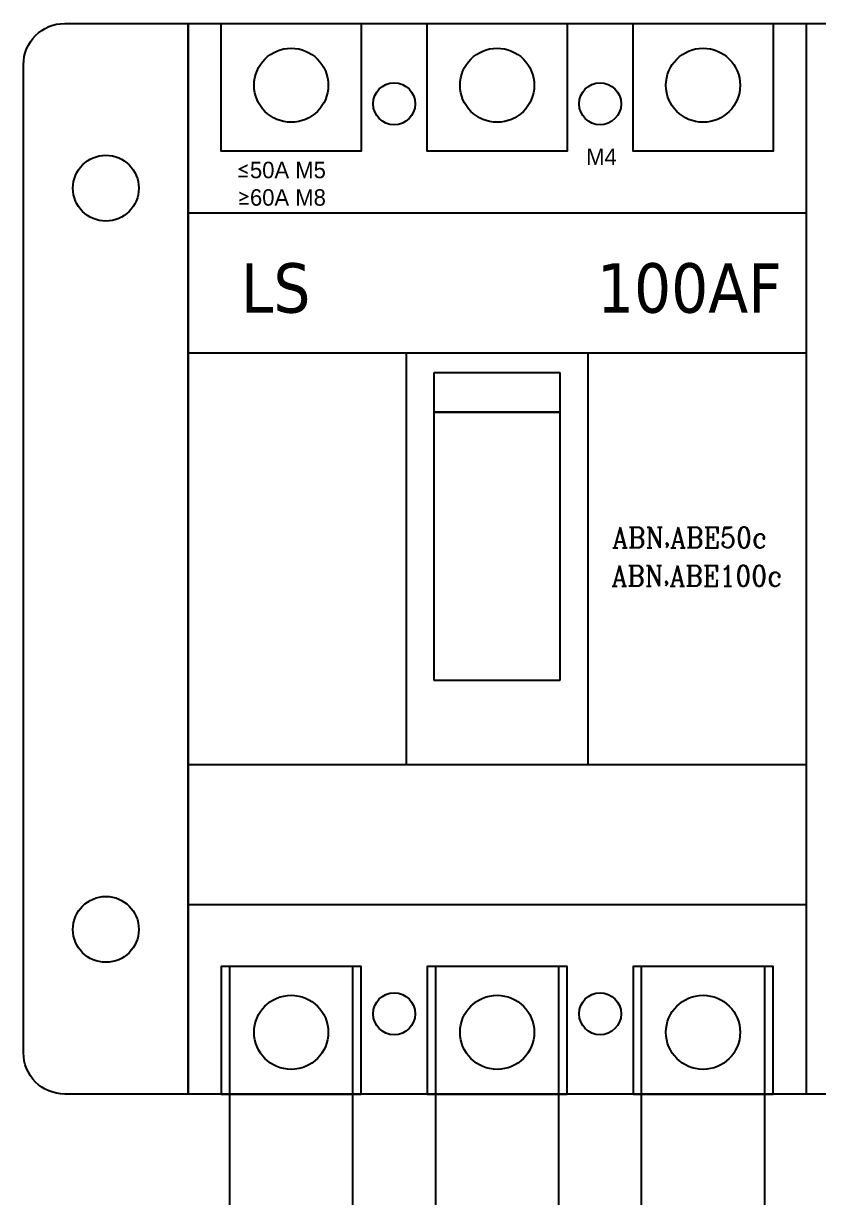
# Model space of a CAD drawing. Header units: millimetres. Extents: x 123558 to 149079, y -1073 to 14418.
# Drawn here: x 131353.6 to 131450.1, y 867.3 to 1009.8 of the extents above; entities that cross this region are included whole.
import ezdxf

# ---------------------------------------------------------------- set-up
doc = ezdxf.new("R2010")
doc.units = ezdxf.units.MM
doc.header["$LTSCALE"] = 3
doc.layers.add('@.VISIBLE', color=7, linetype='Continuous')
doc.layers.add('TEXT', color=7, linetype='Continuous')
doc.styles.add('hw_Standard', font='complex.shx', dxfattribs={"width": 0.9})
doc.styles.add('STYLE1', font='', dxfattribs={"height": 20})
doc.styles.add('Tahoma (Input Text)', font='tahoma.ttf')
doc.styles.get('STYLE1').set_extended_font_data('.VnTeknicalH')

# ---------------------------------------------------------------- blocks, each defined once
blk = doc.blocks.new('*U36')
for p, q in [((1104.45, -3300.06), (1104.45, -3295.25)), ((1104.45, -3295.25), (1119.7, -3295.25)), ((1104.45, -3295.25), (1119.7, -3295.25)), ((1104.45, -3332.63), (1104.45, -3295.25)), ((1119.7, -3295.25), (1119.7, -3300.06)), ((1119.7, -3295.25), (1119.7, -3332.63)), ((1119.7, -3300.06), (1104.45, -3300.06)), ((1119.7, -3332.63), (1104.45, -3332.63))]:
    blk.add_line(p, q)
for points in [[(1074.58, -3252.87), (1149.58, -3252.87), (1149.58, -3382.87), (1074.58, -3382.87)], [(1074.58, -3275.87), (1149.58, -3275.87), (1149.58, -3359.87), (1074.58, -3359.87)]]:
    blk.add_lwpolyline(points, close=True)
at = {"color": 3}
blk.add_lwpolyline([(1074.58, -3292.87), (1149.58, -3292.87), (1149.58, -3342.87), (1074.58, -3342.87)], close=True, dxfattribs=at)
for centre in [(1099.58, -3262.62), (1124.58, -3262.62), (1099.58, -3373.12), (1124.58, -3373.12)]:
    blk.add_circle(centre, 2.55, dxfattribs=at)
at = {"layer": 'TEXT'}
for p, q in [((1101.08, -3342.87), (1101.08, -3292.87)), ((1123.08, -3292.87), (1123.08, -3342.87)), ((1104.45, -3295.25), (1119.7, -3295.25)), ((1104.45, -3332.63), (1104.45, -3295.25)), ((1119.7, -3295.25), (1119.7, -3332.63)), ((1104.45, -3300.06), (1119.7, -3300.06)), ((1119.7, -3332.63), (1104.45, -3332.63))]:
    blk.add_line(p, q, dxfattribs=at)
at = {"layer": 'TEXT', "color": 1}
for points in [[(1078.58, -3252.87), (1095.58, -3252.87), (1095.58, -3268.37), (1078.58, -3268.37)], [(1103.58, -3252.87), (1120.58, -3252.87), (1120.58, -3268.37), (1103.58, -3268.37)], [(1128.58, -3252.87), (1145.58, -3252.87), (1145.58, -3268.37), (1128.58, -3268.37)], [(1078.58, -3382.87), (1095.58, -3382.87), (1095.58, -3367.37), (1078.58, -3367.37)], [(1103.58, -3382.87), (1120.58, -3382.87), (1120.58, -3367.37), (1103.58, -3367.37)], [(1128.58, -3382.87), (1145.58, -3382.87), (1145.58, -3367.37), (1128.58, -3367.37)]]:
    blk.add_lwpolyline(points, close=True, dxfattribs=at)
for centre in [(1087.08, -3260.37), (1112.08, -3260.37), (1137.08, -3260.37), (1087.08, -3375.37), (1112.08, -3375.37), (1137.08, -3375.37)]:
    blk.add_circle(centre, 4.5, dxfattribs=at)
at = {"color": 251, "style": 'hw_Standard', "width": 0.9}
for s, p in [('ABN,ABE50c', (1126.04, -3316.54)), ('ABN,ABE100c', (1125.96, -3321.2))]:
    blk.add_text(s, height=2.5, dxfattribs=at).set_placement(p)
at = {"color": 251, "insert": (1122.89, -3268.06), "char_height": 2, "attachment_point": 1, "style": 'STYLE1'}
blk.add_mtext_dynamic_manual_height_columns('M4', width=27.7918, gutter_width=7.5, heights=[0], dxfattribs=at)
at = {"color": 7, "insert": (1080.52, -3269.66), "char_height": 2, "attachment_point": 1, "style": 'STYLE1'}
blk.add_mtext_dynamic_manual_height_columns('{\\fCandara|b0|i0|c0|p34;\\C256;≤}50A M5\\P{\\fCandara|b0|i0|c0|p34;\\C256;≥}60A M8', width=27.7918, gutter_width=7.5, heights=[0], dxfattribs=at)
at = {"layer": 'TEXT', "char_height": 6, "attachment_point": 1, "style": 'Tahoma (Input Text)'}
for s, insert in [('LS', (1080.98, -3281.98)), ('100AF', (1124.2, -3281.98))]:
    blk.add_mtext_dynamic_manual_height_columns(s, width=11.0147, gutter_width=1, heights=[0], dxfattribs=dict(at, insert=insert))
blk = doc.blocks.new('*U114')
at = {"layer": '@.VISIBLE'}
for p, q in [((0, 130), (0, 0)), ((75, 130), (75, 0))]:
    blk.add_line(p, q, dxfattribs=at)
blk.add_lwpolyline([(95, 125), (95, 5, -0.414214), (90, 0), (-15, 0, -0.414214), (-20, 5), (-20, 125, -0.414214), (-15, 130), (90, 130, -0.414214)], format="xyb", close=True, dxfattribs=at)
at = {"layer": '@.VISIBLE', "color": 2}
for centre in [(-10, 110), (85, 110), (-10, 20), (85, 20)]:
    blk.add_circle(centre, 4, dxfattribs=at)

msp = doc.modelspace()

# ---------------------------------------------------------------- linework, layer by layer
at = {"layer": '@.VISIBLE', "color": 1}
msp.add_lwpolyline([(131393.57, 624.85), (131393.57, 895.33), (131378.57, 895.33), (131378.57, 624.85)], close=True, dxfattribs=at)
at = {"layer": '@.VISIBLE', "color": 2}
msp.add_lwpolyline([(131418.57, 624.85), (131418.57, 895.33), (131403.57, 895.33), (131403.57, 624.85)], close=True, dxfattribs=at)
at = {"layer": '@.VISIBLE', "color": 4}
msp.add_lwpolyline([(131443.57, 624.85), (131443.57, 895.33), (131428.57, 895.33), (131428.57, 624.85)], close=True, dxfattribs=at)
at = {"layer": '@.VISIBLE', "color": 1}
msp.add_circle((131386.07, 887.33), 4.5, dxfattribs=at)
at = {"layer": '@.VISIBLE', "color": 2}
msp.add_circle((131411.07, 887.33), 4.5, dxfattribs=at)
at = {"layer": '@.VISIBLE', "color": 4}
msp.add_circle((131436.07, 887.33), 4.5, dxfattribs=at)

# ---------------------------------------------------------------- block references
at = {"layer": '@.VISIBLE'}
msp.add_blockref('*U114', (131373.57, 879.83), dxfattribs=at)
at = {"layer": '@.VISIBLE', "color": 2}
msp.add_blockref('*U36', (130298.99, 4262.7), dxfattribs=at)

doc.saveas('drawing.dxf')
